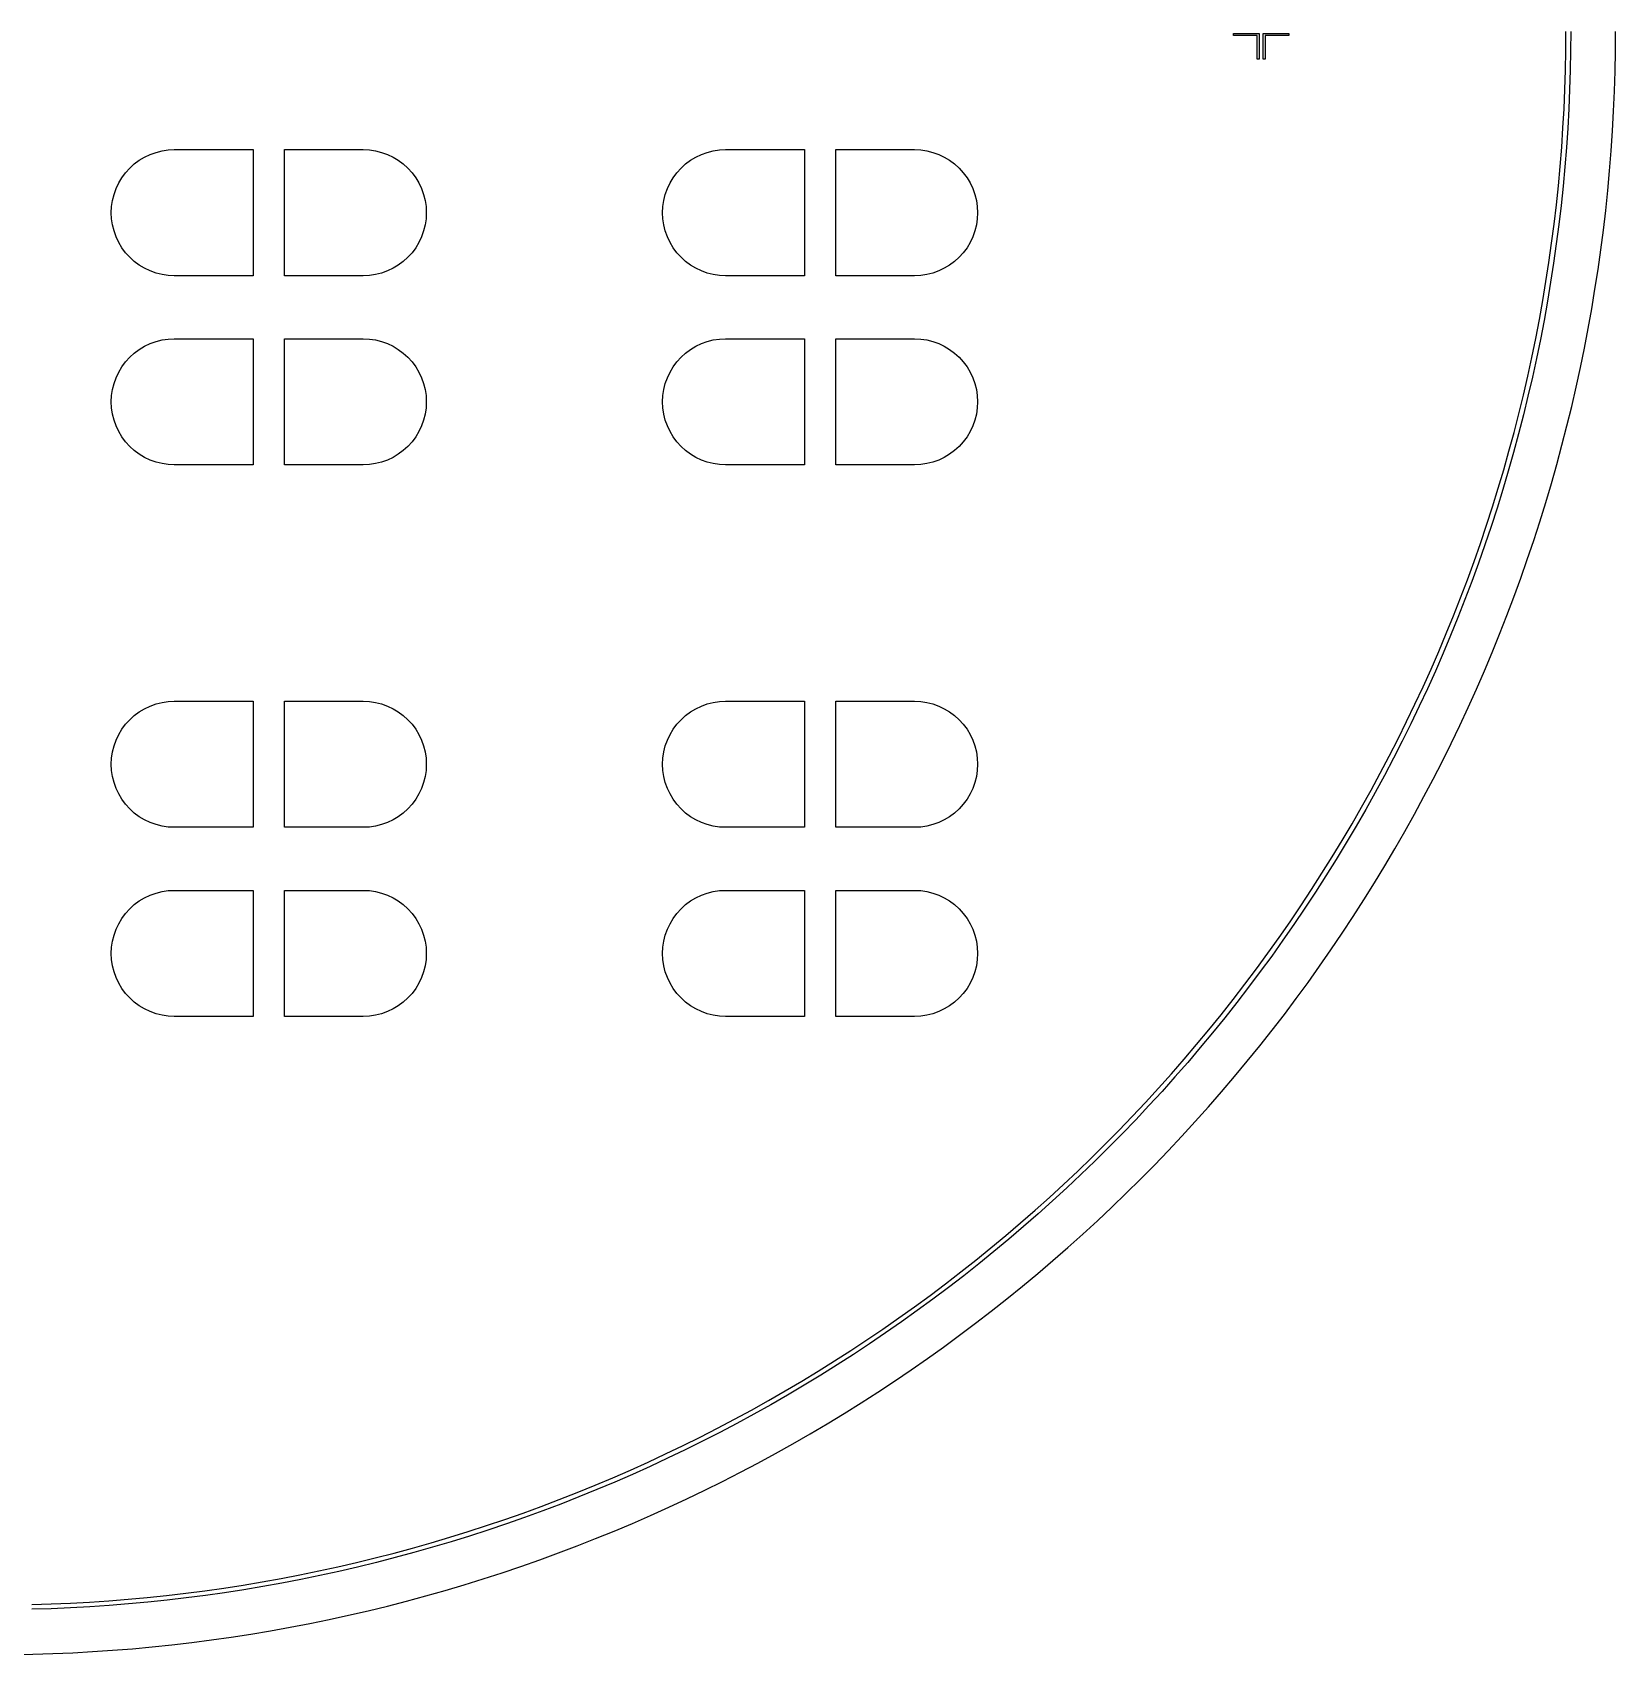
# Model space of a CAD drawing. Extents: x -17 to 84, y -19 to 84.
# Drawn here: x 33.5 to 83.8, y -19.2 to 32.2 of the extents above; entities that cross this region are included whole.
import ezdxf

# ---------------------------------------------------------------- set-up
doc = ezdxf.new("R2010")
doc.units = 0

msp = doc.modelspace()

# ---------------------------------------------------------------- linework, layer by layer
for p, q in [((71.625, 32.125), (71.625, 32.1875)), ((71.625, 32.1875), (72.4375, 32.1875)), ((72.375, 32.125), (71.625, 32.125)), ((72.375, 31.375), (72.375, 32.125)), ((72.4375, 32.1875), (72.4375, 31.375)), ((72.5625, 31.375), (72.5625, 32.1875)), ((72.5625, 32.1875), (73.375, 32.1875)), ((73.375, 32.125), (72.625, 32.125)), ((72.625, 32.125), (72.625, 31.375)), ((73.375, 32.1875), (73.375, 32.125)), ((82.1712, 31.6373), (82.175, 32.25)), ((82.325, 32.25), (82.3212, 31.6355)), ((83.7461, 31.618), (83.75, 32.25)), ((82.16, 31.0248), (82.1712, 31.6373)), ((82.3212, 31.6355), (82.3099, 31.0211)), ((83.7345, 30.9861), (83.7461, 31.618)), ((72.4375, 31.375), (72.375, 31.375)), ((72.625, 31.375), (72.5625, 31.375)), ((82.1412, 30.4124), (82.16, 31.0248)), ((82.3099, 31.0211), (82.2911, 30.4069)), ((83.7151, 30.3544), (83.7345, 30.9861)), ((82.1149, 29.8003), (82.1412, 30.4124)), ((82.2911, 30.4069), (82.2647, 29.7929)), ((83.688, 29.723), (83.7151, 30.3544)), ((82.081, 29.1886), (82.1149, 29.8003)), ((82.2647, 29.7929), (82.2308, 29.1794)), ((83.6531, 29.092), (83.688, 29.723)), ((82.0397, 28.5773), (82.081, 29.1886)), ((82.2308, 29.1794), (82.1893, 28.5663)), ((83.6105, 28.4614), (83.6531, 29.092)), ((37.0572, 28.2638), (37.2346, 28.3477)), ((37.2346, 28.3477), (37.4194, 28.4139)), ((37.4194, 28.4139), (37.6098, 28.4616)), ((37.6098, 28.4616), (37.804, 28.4904)), ((37.804, 28.4904), (38, 28.5)), ((38, 28.5), (40.5, 28.5)), ((40.5, 28.5), (40.5, 24.5)), ((41.5, 24.5), (41.5, 28.5)), ((41.5, 28.5), (44, 28.5)), ((44, 28.5), (44.196, 28.4904)), ((44.196, 28.4904), (44.3902, 28.4616)), ((44.3902, 28.4616), (44.5806, 28.4139)), ((44.5806, 28.4139), (44.7654, 28.3477)), ((44.7654, 28.3477), (44.9428, 28.2638)), ((54.5572, 28.2638), (54.7346, 28.3477)), ((54.7346, 28.3477), (54.9194, 28.4139)), ((54.9194, 28.4139), (55.1098, 28.4616)), ((55.1098, 28.4616), (55.304, 28.4904)), ((55.304, 28.4904), (55.5, 28.5)), ((55.5, 28.5), (58, 28.5)), ((58, 28.5), (58, 24.5)), ((59, 24.5), (59, 28.5)), ((59, 28.5), (61.5, 28.5)), ((61.5, 28.5), (61.696, 28.4904)), ((61.696, 28.4904), (61.8902, 28.4616)), ((61.8902, 28.4616), (62.0806, 28.4139)), ((62.0806, 28.4139), (62.2654, 28.3477)), ((62.2654, 28.3477), (62.4428, 28.2638)), ((81.9909, 27.9666), (82.0397, 28.5773)), ((82.1893, 28.5663), (82.1404, 27.9537)), ((83.5601, 27.8315), (83.6105, 28.4614)), ((36.454, 27.7688), (36.5858, 27.9142)), ((36.5858, 27.9142), (36.7312, 28.046)), ((36.7312, 28.046), (36.8889, 28.1629)), ((36.8889, 28.1629), (37.0572, 28.2638)), ((44.9428, 28.2638), (45.1111, 28.1629)), ((45.1111, 28.1629), (45.2688, 28.046)), ((45.2688, 28.046), (45.4142, 27.9142)), ((45.4142, 27.9142), (45.546, 27.7688)), ((53.954, 27.7688), (54.0858, 27.9142)), ((54.0858, 27.9142), (54.2312, 28.046)), ((54.2312, 28.046), (54.3889, 28.1629)), ((54.3889, 28.1629), (54.5572, 28.2638)), ((62.4428, 28.2638), (62.6111, 28.1629)), ((62.6111, 28.1629), (62.7688, 28.046)), ((62.7688, 28.046), (62.9142, 27.9142)), ((62.9142, 27.9142), (63.046, 27.7688)), ((81.9346, 27.3565), (81.9909, 27.9666)), ((82.1404, 27.9537), (82.0839, 27.3418)), ((83.502, 27.2021), (83.5601, 27.8315)), ((36.1523, 27.2654), (36.2362, 27.4428)), ((36.2362, 27.4428), (36.3371, 27.6111)), ((36.3371, 27.6111), (36.454, 27.7688)), ((45.546, 27.7688), (45.6629, 27.6111)), ((45.6629, 27.6111), (45.7638, 27.4428)), ((45.7638, 27.4428), (45.8477, 27.2654)), ((53.6523, 27.2654), (53.7362, 27.4428)), ((53.7362, 27.4428), (53.8371, 27.6111)), ((53.8371, 27.6111), (53.954, 27.7688)), ((63.046, 27.7688), (63.1629, 27.6111)), ((63.1629, 27.6111), (63.2638, 27.4428)), ((63.2638, 27.4428), (63.3477, 27.2654)), ((81.8708, 26.7472), (81.9346, 27.3565)), ((82.0839, 27.3418), (82.0199, 26.7306)), ((36.0096, 26.696), (36.0384, 26.8902)), ((36.0384, 26.8902), (36.0861, 27.0806)), ((36.0861, 27.0806), (36.1523, 27.2654)), ((45.8477, 27.2654), (45.9139, 27.0806)), ((45.9139, 27.0806), (45.9616, 26.8902)), ((45.9616, 26.8902), (45.9904, 26.696)), ((53.5096, 26.696), (53.5384, 26.8902)), ((53.5384, 26.8902), (53.5861, 27.0806)), ((53.5861, 27.0806), (53.6523, 27.2654)), ((63.3477, 27.2654), (63.4139, 27.0806)), ((63.4139, 27.0806), (63.4616, 26.8902)), ((63.4616, 26.8902), (63.4904, 26.696)), ((83.4362, 26.5736), (83.502, 27.2021)), ((36, 26.5), (36.0096, 26.696)), ((36.0096, 26.304), (36, 26.5)), ((36.0384, 26.1098), (36.0096, 26.304)), ((45.9904, 26.304), (45.9616, 26.1098)), ((45.9904, 26.696), (46, 26.5)), ((46, 26.5), (45.9904, 26.304)), ((53.5, 26.5), (53.5096, 26.696)), ((53.5096, 26.304), (53.5, 26.5)), ((53.5384, 26.1098), (53.5096, 26.304)), ((63.4904, 26.304), (63.4616, 26.1098)), ((63.4904, 26.696), (63.5, 26.5)), ((63.5, 26.5), (63.4904, 26.304)), ((81.7995, 26.1387), (81.8708, 26.7472)), ((82.0199, 26.7306), (81.9484, 26.1203)), ((83.3627, 25.9459), (83.4362, 26.5736)), ((36.0861, 25.9194), (36.0384, 26.1098)), ((36.1523, 25.7346), (36.0861, 25.9194)), ((36.2362, 25.5572), (36.1523, 25.7346)), ((45.8477, 25.7346), (45.7638, 25.5572)), ((45.9139, 25.9194), (45.8477, 25.7346)), ((45.9616, 26.1098), (45.9139, 25.9194)), ((53.5861, 25.9194), (53.5384, 26.1098)), ((53.6523, 25.7346), (53.5861, 25.9194)), ((53.7362, 25.5572), (53.6523, 25.7346)), ((63.3477, 25.7346), (63.2638, 25.5572)), ((63.4139, 25.9194), (63.3477, 25.7346)), ((63.4616, 26.1098), (63.4139, 25.9194)), ((81.7208, 25.5311), (81.7995, 26.1387)), ((81.9484, 26.1203), (81.8694, 25.5109)), ((83.2815, 25.3191), (83.3627, 25.9459)), ((36.3371, 25.3889), (36.2362, 25.5572)), ((36.454, 25.2312), (36.3371, 25.3889)), ((36.5858, 25.0858), (36.454, 25.2312)), ((45.546, 25.2312), (45.4142, 25.0858)), ((45.6629, 25.3889), (45.546, 25.2312)), ((45.7638, 25.5572), (45.6629, 25.3889)), ((53.8371, 25.3889), (53.7362, 25.5572)), ((53.954, 25.2312), (53.8371, 25.3889)), ((54.0858, 25.0858), (53.954, 25.2312)), ((63.046, 25.2312), (62.9142, 25.0858)), ((63.1629, 25.3889), (63.046, 25.2312)), ((63.2638, 25.5572), (63.1629, 25.3889)), ((81.6346, 24.9245), (81.7208, 25.5311)), ((81.8694, 25.5109), (81.783, 24.9025)), ((83.1926, 24.6934), (83.2815, 25.3191)), ((36.7312, 24.954), (36.5858, 25.0858)), ((36.8889, 24.8371), (36.7312, 24.954)), ((37.0572, 24.7362), (36.8889, 24.8371)), ((37.2346, 24.6523), (37.0572, 24.7362)), ((44.9428, 24.7362), (44.7654, 24.6523)), ((45.1111, 24.8371), (44.9428, 24.7362)), ((45.2688, 24.954), (45.1111, 24.8371)), ((45.4142, 25.0858), (45.2688, 24.954)), ((54.2312, 24.954), (54.0858, 25.0858)), ((54.3889, 24.8371), (54.2312, 24.954)), ((54.5572, 24.7362), (54.3889, 24.8371)), ((54.7346, 24.6523), (54.5572, 24.7362)), ((62.4428, 24.7362), (62.2654, 24.6523)), ((62.6111, 24.8371), (62.4428, 24.7362)), ((62.7688, 24.954), (62.6111, 24.8371)), ((62.9142, 25.0858), (62.7688, 24.954)), ((81.541, 24.319), (81.6346, 24.9245)), ((81.783, 24.9025), (81.6891, 24.2952)), ((37.4194, 24.5861), (37.2346, 24.6523)), ((37.6098, 24.5384), (37.4194, 24.5861)), ((37.804, 24.5096), (37.6098, 24.5384)), ((38, 24.5), (37.804, 24.5096)), ((40.5, 24.5), (38, 24.5)), ((44, 24.5), (41.5, 24.5)), ((44.196, 24.5096), (44, 24.5)), ((44.3902, 24.5384), (44.196, 24.5096)), ((44.5806, 24.5861), (44.3902, 24.5384)), ((44.7654, 24.6523), (44.5806, 24.5861)), ((54.9194, 24.5861), (54.7346, 24.6523)), ((55.1098, 24.5384), (54.9194, 24.5861)), ((55.304, 24.5096), (55.1098, 24.5384)), ((55.5, 24.5), (55.304, 24.5096)), ((58, 24.5), (55.5, 24.5)), ((61.5, 24.5), (59, 24.5)), ((61.696, 24.5096), (61.5, 24.5)), ((61.8902, 24.5384), (61.696, 24.5096)), ((62.0806, 24.5861), (61.8902, 24.5384)), ((62.2654, 24.6523), (62.0806, 24.5861)), ((81.44, 23.7147), (81.541, 24.319)), ((81.6891, 24.2952), (81.5878, 23.6891)), ((83.096, 24.0688), (83.1926, 24.6934)), ((81.3315, 23.1117), (81.44, 23.7147)), ((81.5878, 23.6891), (81.479, 23.0843)), ((82.9918, 23.4455), (83.096, 24.0688)), ((82.8799, 22.8235), (82.9918, 23.4455)), ((81.2157, 22.5101), (81.3315, 23.1117)), ((81.479, 23.0843), (81.3628, 22.4809)), ((82.7604, 22.2029), (82.8799, 22.8235)), ((36.7312, 22.046), (36.8889, 22.1629)), ((36.8889, 22.1629), (37.0572, 22.2638)), ((37.0572, 22.2638), (37.2346, 22.3477)), ((37.2346, 22.3477), (37.4194, 22.4139)), ((37.4194, 22.4139), (37.6098, 22.4616)), ((37.6098, 22.4616), (37.804, 22.4904)), ((37.804, 22.4904), (38, 22.5)), ((38, 22.5), (40.5, 22.5)), ((40.5, 22.5), (40.5, 18.5)), ((41.5, 18.5), (41.5, 22.5)), ((41.5, 22.5), (44, 22.5)), ((44, 22.5), (44.196, 22.4904)), ((44.196, 22.4904), (44.3902, 22.4616)), ((44.3902, 22.4616), (44.5806, 22.4139)), ((44.5806, 22.4139), (44.7654, 22.3477)), ((44.7654, 22.3477), (44.9428, 22.2638)), ((44.9428, 22.2638), (45.1111, 22.1629)), ((45.1111, 22.1629), (45.2688, 22.046)), ((54.2312, 22.046), (54.3889, 22.1629)), ((54.3889, 22.1629), (54.5572, 22.2638)), ((54.5572, 22.2638), (54.7346, 22.3477)), ((54.7346, 22.3477), (54.9194, 22.4139)), ((54.9194, 22.4139), (55.1098, 22.4616)), ((55.1098, 22.4616), (55.304, 22.4904)), ((55.304, 22.4904), (55.5, 22.5)), ((55.5, 22.5), (58, 22.5)), ((58, 22.5), (58, 18.5)), ((59, 18.5), (59, 22.5)), ((59, 22.5), (61.5, 22.5)), ((61.5, 22.5), (61.696, 22.4904)), ((61.696, 22.4904), (61.8902, 22.4616)), ((61.8902, 22.4616), (62.0806, 22.4139)), ((62.0806, 22.4139), (62.2654, 22.3477)), ((62.2654, 22.3477), (62.4428, 22.2638)), ((62.4428, 22.2638), (62.6111, 22.1629)), ((62.6111, 22.1629), (62.7688, 22.046)), ((81.0925, 21.91), (81.2157, 22.5101)), ((81.3628, 22.4809), (81.2392, 21.8789)), ((82.6333, 21.5838), (82.7604, 22.2029)), ((36.3371, 21.6111), (36.454, 21.7688)), ((36.454, 21.7688), (36.5858, 21.9142)), ((36.5858, 21.9142), (36.7312, 22.046)), ((45.2688, 22.046), (45.4142, 21.9142)), ((45.4142, 21.9142), (45.546, 21.7688)), ((45.546, 21.7688), (45.6629, 21.6111)), ((53.8371, 21.6111), (53.954, 21.7688)), ((53.954, 21.7688), (54.0858, 21.9142)), ((54.0858, 21.9142), (54.2312, 22.046)), ((62.7688, 22.046), (62.9142, 21.9142)), ((62.9142, 21.9142), (63.046, 21.7688)), ((63.046, 21.7688), (63.1629, 21.6111)), ((80.9619, 21.3114), (81.0925, 21.91)), ((81.2392, 21.8789), (81.1083, 21.2785)), ((36.0861, 21.0806), (36.1523, 21.2654)), ((36.1523, 21.2654), (36.2362, 21.4428)), ((36.2362, 21.4428), (36.3371, 21.6111)), ((45.6629, 21.6111), (45.7638, 21.4428)), ((45.7638, 21.4428), (45.8477, 21.2654)), ((45.8477, 21.2654), (45.9139, 21.0806)), ((53.5861, 21.0806), (53.6523, 21.2654)), ((53.6523, 21.2654), (53.7362, 21.4428)), ((53.7362, 21.4428), (53.8371, 21.6111)), ((63.1629, 21.6111), (63.2638, 21.4428)), ((63.2638, 21.4428), (63.3477, 21.2654)), ((63.3477, 21.2654), (63.4139, 21.0806)), ((80.824, 20.7144), (80.9619, 21.3114)), ((81.1083, 21.2785), (80.97, 20.6798)), ((82.4987, 20.9663), (82.6333, 21.5838)), ((36, 20.5), (36.0096, 20.696)), ((36.0096, 20.696), (36.0384, 20.8902)), ((36.0384, 20.8902), (36.0861, 21.0806)), ((45.9139, 21.0806), (45.9616, 20.8902)), ((45.9616, 20.8902), (45.9904, 20.696)), ((45.9904, 20.696), (46, 20.5)), ((53.5, 20.5), (53.5096, 20.696)), ((53.5096, 20.696), (53.5384, 20.8902)), ((53.5384, 20.8902), (53.5861, 21.0806)), ((63.4139, 21.0806), (63.4616, 20.8902)), ((63.4616, 20.8902), (63.4904, 20.696)), ((63.4904, 20.696), (63.5, 20.5)), ((80.6788, 20.1192), (80.824, 20.7144)), ((80.97, 20.6798), (80.8243, 20.0828)), ((82.3564, 20.3505), (82.4987, 20.9663)), ((36.0096, 20.304), (36, 20.5)), ((36.0384, 20.1098), (36.0096, 20.304)), ((36.0861, 19.9194), (36.0384, 20.1098)), ((45.9616, 20.1098), (45.9139, 19.9194)), ((45.9904, 20.304), (45.9616, 20.1098)), ((46, 20.5), (45.9904, 20.304)), ((53.5096, 20.304), (53.5, 20.5)), ((53.5384, 20.1098), (53.5096, 20.304)), ((53.5861, 19.9194), (53.5384, 20.1098)), ((63.4616, 20.1098), (63.4139, 19.9194)), ((63.4904, 20.304), (63.4616, 20.1098)), ((63.5, 20.5), (63.4904, 20.304)), ((80.5263, 19.5258), (80.6788, 20.1192)), ((80.8243, 20.0828), (80.6713, 19.4876)), ((82.2066, 19.7365), (82.3564, 20.3505)), ((36.1523, 19.7346), (36.0861, 19.9194)), ((36.2362, 19.5572), (36.1523, 19.7346)), ((36.3371, 19.3889), (36.2362, 19.5572)), ((45.7638, 19.5572), (45.6629, 19.3889)), ((45.8477, 19.7346), (45.7638, 19.5572)), ((45.9139, 19.9194), (45.8477, 19.7346)), ((53.6523, 19.7346), (53.5861, 19.9194)), ((53.7362, 19.5572), (53.6523, 19.7346)), ((53.8371, 19.3889), (53.7362, 19.5572)), ((63.2638, 19.5572), (63.1629, 19.3889)), ((63.3477, 19.7346), (63.2638, 19.5572)), ((63.4139, 19.9194), (63.3477, 19.7346)), ((82.0493, 19.1244), (82.2066, 19.7365)), ((36.454, 19.2312), (36.3371, 19.3889)), ((36.5858, 19.0858), (36.454, 19.2312)), ((36.7312, 18.954), (36.5858, 19.0858)), ((45.4142, 19.0858), (45.2688, 18.954)), ((45.546, 19.2312), (45.4142, 19.0858)), ((45.6629, 19.3889), (45.546, 19.2312)), ((53.954, 19.2312), (53.8371, 19.3889)), ((54.0858, 19.0858), (53.954, 19.2312)), ((54.2312, 18.954), (54.0858, 19.0858)), ((62.9142, 19.0858), (62.7688, 18.954)), ((63.046, 19.2312), (62.9142, 19.0858)), ((63.1629, 19.3889), (63.046, 19.2312)), ((80.3665, 18.9344), (80.5263, 19.5258)), ((80.6713, 19.4876), (80.5111, 18.8944)), ((81.8845, 18.5143), (82.0493, 19.1244)), ((36.8889, 18.8371), (36.7312, 18.954)), ((37.0572, 18.7362), (36.8889, 18.8371)), ((37.2346, 18.6523), (37.0572, 18.7362)), ((37.4194, 18.5861), (37.2346, 18.6523)), ((37.6098, 18.5384), (37.4194, 18.5861)), ((37.804, 18.5096), (37.6098, 18.5384)), ((44.3902, 18.5384), (44.196, 18.5096)), ((44.5806, 18.5861), (44.3902, 18.5384)), ((44.7654, 18.6523), (44.5806, 18.5861)), ((44.9428, 18.7362), (44.7654, 18.6523)), ((45.1111, 18.8371), (44.9428, 18.7362)), ((45.2688, 18.954), (45.1111, 18.8371)), ((54.3889, 18.8371), (54.2312, 18.954)), ((54.5572, 18.7362), (54.3889, 18.8371)), ((54.7346, 18.6523), (54.5572, 18.7362)), ((54.9194, 18.5861), (54.7346, 18.6523)), ((55.1098, 18.5384), (54.9194, 18.5861)), ((55.304, 18.5096), (55.1098, 18.5384)), ((61.8902, 18.5384), (61.696, 18.5096)), ((62.0806, 18.5861), (61.8902, 18.5384)), ((62.2654, 18.6523), (62.0806, 18.5861)), ((62.4428, 18.7362), (62.2654, 18.6523)), ((62.6111, 18.8371), (62.4428, 18.7362)), ((62.7688, 18.954), (62.6111, 18.8371)), ((80.1995, 18.3449), (80.3665, 18.9344)), ((80.5111, 18.8944), (80.3436, 18.3031)), ((38, 18.5), (37.804, 18.5096)), ((40.5, 18.5), (38, 18.5)), ((44, 18.5), (41.5, 18.5)), ((44.196, 18.5096), (44, 18.5)), ((55.5, 18.5), (55.304, 18.5096)), ((58, 18.5), (55.5, 18.5)), ((61.5, 18.5), (59, 18.5)), ((61.696, 18.5096), (61.5, 18.5)), ((80.0252, 17.7575), (80.1995, 18.3449)), ((80.3436, 18.3031), (80.1688, 17.714)), ((81.7122, 17.9062), (81.8845, 18.5143)), ((79.8438, 17.1724), (80.0252, 17.7575)), ((80.1688, 17.714), (79.9868, 17.1271)), ((81.5324, 17.3004), (81.7122, 17.9062)), ((79.6552, 16.5894), (79.8438, 17.1724)), ((79.9868, 17.1271), (79.7976, 16.5424)), ((81.3453, 16.6967), (81.5324, 17.3004)), ((79.4594, 16.0089), (79.6552, 16.5894)), ((79.7976, 16.5424), (79.6013, 15.9601)), ((81.1507, 16.0954), (81.3453, 16.6967)), ((79.2566, 15.4308), (79.4594, 16.0089)), ((79.6013, 15.9601), (79.3978, 15.3802)), ((80.9488, 15.4965), (81.1507, 16.0954)), ((80.7395, 14.9002), (80.9488, 15.4965)), ((79.0466, 14.8552), (79.2566, 15.4308)), ((79.3978, 15.3802), (79.1872, 14.8029)), ((78.8297, 14.2822), (79.0466, 14.8552)), ((79.1872, 14.8029), (78.9696, 14.2283)), ((80.5229, 14.3064), (80.7395, 14.9002)), ((78.6057, 13.712), (78.8297, 14.2822)), ((78.9696, 14.2283), (78.7449, 13.6563)), ((80.2991, 13.7154), (80.5229, 14.3064)), ((78.3747, 13.1445), (78.6057, 13.712)), ((78.7449, 13.6563), (78.5133, 13.0871)), ((80.0681, 13.1272), (80.2991, 13.7154)), ((78.1367, 12.58), (78.3747, 13.1445)), ((78.5133, 13.0871), (78.2746, 12.5209)), ((79.8298, 12.5418), (80.0681, 13.1272)), ((77.8919, 12.0183), (78.1367, 12.58)), ((78.2746, 12.5209), (78.0291, 11.9576)), ((79.5844, 11.9594), (79.8298, 12.5418)), ((77.6402, 11.4598), (77.8919, 12.0183)), ((78.0291, 11.9576), (77.7766, 11.3973)), ((79.3318, 11.3801), (79.5844, 11.9594)), ((77.3817, 10.9043), (77.6402, 11.4598)), ((77.7766, 11.3973), (77.5173, 10.8402)), ((79.0721, 10.8039), (79.3318, 11.3801)), ((37.0572, 10.7638), (37.2346, 10.8477)), ((37.2346, 10.8477), (37.4194, 10.9139)), ((37.4194, 10.9139), (37.6098, 10.9616)), ((37.6098, 10.9616), (37.804, 10.9904)), ((37.804, 10.9904), (38, 11)), ((38, 11), (40.5, 11)), ((40.5, 11), (40.5, 7)), ((41.5, 7), (41.5, 11)), ((41.5, 11), (44, 11)), ((44, 11), (44.196, 10.9904)), ((44.196, 10.9904), (44.3902, 10.9616)), ((44.3902, 10.9616), (44.5806, 10.9139)), ((44.5806, 10.9139), (44.7654, 10.8477)), ((44.7654, 10.8477), (44.9428, 10.7638)), ((54.5572, 10.7638), (54.7346, 10.8477)), ((54.7346, 10.8477), (54.9194, 10.9139)), ((54.9194, 10.9139), (55.1098, 10.9616)), ((55.1098, 10.9616), (55.304, 10.9904)), ((55.304, 10.9904), (55.5, 11)), ((55.5, 11), (58, 11)), ((58, 11), (58, 7)), ((59, 7), (59, 11)), ((59, 11), (61.5, 11)), ((61.5, 11), (61.696, 10.9904)), ((61.696, 10.9904), (61.8902, 10.9616)), ((61.8902, 10.9616), (62.0806, 10.9139)), ((62.0806, 10.9139), (62.2654, 10.8477)), ((62.2654, 10.8477), (62.4428, 10.7638)), ((77.1163, 10.3521), (77.3817, 10.9043)), ((77.5173, 10.8402), (77.2511, 10.2863)), ((36.454, 10.2688), (36.5858, 10.4142)), ((36.5858, 10.4142), (36.7312, 10.546)), ((36.7312, 10.546), (36.8889, 10.6629)), ((36.8889, 10.6629), (37.0572, 10.7638)), ((44.9428, 10.7638), (45.1111, 10.6629)), ((45.1111, 10.6629), (45.2688, 10.546)), ((45.2688, 10.546), (45.4142, 10.4142)), ((45.4142, 10.4142), (45.546, 10.2688)), ((53.954, 10.2688), (54.0858, 10.4142)), ((54.0858, 10.4142), (54.2312, 10.546)), ((54.2312, 10.546), (54.3889, 10.6629)), ((54.3889, 10.6629), (54.5572, 10.7638)), ((62.4428, 10.7638), (62.6111, 10.6629)), ((62.6111, 10.6629), (62.7688, 10.546)), ((62.7688, 10.546), (62.9142, 10.4142)), ((62.9142, 10.4142), (63.046, 10.2688)), ((76.8442, 9.80316), (77.1163, 10.3521)), ((78.8055, 10.2309), (79.0721, 10.8039)), ((36.1523, 9.76537), (36.2362, 9.94278)), ((36.2362, 9.94278), (36.3371, 10.1111)), ((36.3371, 10.1111), (36.454, 10.2688)), ((45.546, 10.2688), (45.6629, 10.1111)), ((45.6629, 10.1111), (45.7638, 9.94278)), ((45.7638, 9.94278), (45.8477, 9.76537)), ((53.6523, 9.76537), (53.7362, 9.94278)), ((53.7362, 9.94278), (53.8371, 10.1111)), ((53.8371, 10.1111), (53.954, 10.2688)), ((63.046, 10.2688), (63.1629, 10.1111)), ((63.1629, 10.1111), (63.2638, 9.94278)), ((63.2638, 9.94278), (63.3477, 9.76537)), ((76.5654, 9.25761), (76.8442, 9.80316)), ((77.2511, 10.2863), (76.9782, 9.73572)), ((78.5317, 9.66127), (78.8055, 10.2309)), ((36.0096, 9.19603), (36.0384, 9.39017)), ((36.0384, 9.39017), (36.0861, 9.58057)), ((36.0861, 9.58057), (36.1523, 9.76537)), ((45.8477, 9.76537), (45.9139, 9.58057)), ((45.9139, 9.58057), (45.9616, 9.39017)), ((45.9616, 9.39017), (45.9904, 9.19603)), ((53.5096, 9.19603), (53.5384, 9.39017)), ((53.5384, 9.39017), (53.5861, 9.58057)), ((53.5861, 9.58057), (53.6523, 9.76537)), ((63.3477, 9.76537), (63.4139, 9.58057)), ((63.4139, 9.58057), (63.4616, 9.39017)), ((63.4616, 9.39017), (63.4904, 9.19603)), ((76.9782, 9.73572), (76.6985, 9.18854)), ((78.2511, 9.09502), (78.5317, 9.66127)), ((36, 9), (36.0096, 9.19603)), ((36.0096, 8.80397), (36, 9)), ((36.0384, 8.60983), (36.0096, 8.80397)), ((45.9904, 8.80397), (45.9616, 8.60983)), ((45.9904, 9.19603), (46, 9)), ((46, 9), (45.9904, 8.80397)), ((53.5, 9), (53.5096, 9.19603)), ((53.5096, 8.80397), (53.5, 9)), ((53.5384, 8.60983), (53.5096, 8.80397)), ((63.4904, 8.80397), (63.4616, 8.60983)), ((63.4904, 9.19603), (63.5, 9)), ((63.5, 9), (63.4904, 8.80397)), ((76.2799, 8.71553), (76.5654, 9.25761)), ((76.6985, 9.18854), (76.4122, 8.64482)), ((77.9634, 8.53226), (78.2511, 9.09502)), ((36.0861, 8.41943), (36.0384, 8.60983)), ((36.1523, 8.23463), (36.0861, 8.41943)), ((36.2362, 8.05722), (36.1523, 8.23463)), ((45.8477, 8.23463), (45.7638, 8.05722)), ((45.9139, 8.41943), (45.8477, 8.23463)), ((45.9616, 8.60983), (45.9139, 8.41943)), ((53.5861, 8.41943), (53.5384, 8.60983)), ((53.6523, 8.23463), (53.5861, 8.41943)), ((53.7362, 8.05722), (53.6523, 8.23463)), ((63.3477, 8.23463), (63.2638, 8.05722)), ((63.4139, 8.41943), (63.3477, 8.23463)), ((63.4616, 8.60983), (63.4139, 8.41943)), ((75.9878, 8.17699), (76.2799, 8.71553)), ((76.4122, 8.64482), (76.1192, 8.10466)), ((77.6689, 7.97307), (77.9634, 8.53226)), ((36.3371, 7.88887), (36.2362, 8.05722)), ((36.454, 7.73122), (36.3371, 7.88887)), ((36.5858, 7.5858), (36.454, 7.73122)), ((45.546, 7.73122), (45.4142, 7.5858)), ((45.6629, 7.88887), (45.546, 7.73122)), ((45.7638, 8.05722), (45.6629, 7.88887)), ((53.8371, 7.88887), (53.7362, 8.05722)), ((53.954, 7.73122), (53.8371, 7.88887)), ((54.0858, 7.5858), (53.954, 7.73122)), ((63.046, 7.73122), (62.9142, 7.5858)), ((63.1629, 7.88887), (63.046, 7.73122)), ((63.2638, 8.05722), (63.1629, 7.88887)), ((75.6891, 7.64206), (75.9878, 8.17699)), ((76.1192, 8.10466), (75.8196, 7.56813)), ((77.3676, 7.41754), (77.6689, 7.97307)), ((36.7312, 7.45398), (36.5858, 7.5858)), ((36.8889, 7.33707), (36.7312, 7.45398)), ((37.0572, 7.23616), (36.8889, 7.33707)), ((37.2346, 7.15225), (37.0572, 7.23616)), ((44.9428, 7.23616), (44.7654, 7.15225)), ((45.1111, 7.33707), (44.9428, 7.23616)), ((45.2688, 7.45398), (45.1111, 7.33707)), ((45.4142, 7.5858), (45.2688, 7.45398)), ((54.2312, 7.45398), (54.0858, 7.5858)), ((54.3889, 7.33707), (54.2312, 7.45398)), ((54.5572, 7.23616), (54.3889, 7.33707)), ((54.7346, 7.15225), (54.5572, 7.23616)), ((62.4428, 7.23616), (62.2654, 7.15225)), ((62.6111, 7.33707), (62.4428, 7.23616)), ((62.7688, 7.45398), (62.6111, 7.33707)), ((62.9142, 7.5858), (62.7688, 7.45398)), ((75.3838, 7.11086), (75.6891, 7.64206)), ((75.8196, 7.56813), (75.5134, 7.03532)), ((77.0595, 6.86575), (77.3676, 7.41754)), ((37.4194, 7.08612), (37.2346, 7.15225)), ((37.6098, 7.03844), (37.4194, 7.08612)), ((37.804, 7.00964), (37.6098, 7.03844)), ((38, 7), (37.804, 7.00964)), ((40.5, 7), (38, 7)), ((44, 7), (41.5, 7)), ((44.196, 7.00964), (44, 7)), ((44.3902, 7.03844), (44.196, 7.00964)), ((44.5806, 7.08612), (44.3902, 7.03844)), ((44.7654, 7.15225), (44.5806, 7.08612)), ((54.9194, 7.08612), (54.7346, 7.15225)), ((55.1098, 7.03844), (54.9194, 7.08612)), ((55.304, 7.00964), (55.1098, 7.03844)), ((55.5, 7), (55.304, 7.00964)), ((58, 7), (55.5, 7)), ((61.5, 7), (59, 7)), ((61.696, 7.00964), (61.5, 7)), ((61.8902, 7.03844), (61.696, 7.00964)), ((62.0806, 7.08612), (61.8902, 7.03844)), ((62.2654, 7.15225), (62.0806, 7.08612)), ((75.0721, 6.58342), (75.3838, 7.11086)), ((75.5134, 7.03532), (75.2008, 6.50632)), ((76.7446, 6.31778), (77.0595, 6.86575)), ((74.7539, 6.05986), (75.0721, 6.58342)), ((75.2008, 6.50632), (74.8816, 5.98119)), ((76.423, 5.77371), (76.7446, 6.31778)), ((74.4293, 5.54025), (74.7539, 6.05986)), ((74.8816, 5.98119), (74.556, 5.46001)), ((76.0948, 5.23364), (76.423, 5.77371)), ((74.0984, 5.02466), (74.4293, 5.54025)), ((74.556, 5.46001), (74.2241, 4.94286)), ((75.7599, 4.69763), (76.0948, 5.23364)), ((36.7312, 4.54602), (36.8889, 4.66293)), ((36.8889, 4.66293), (37.0572, 4.76384)), ((37.0572, 4.76384), (37.2346, 4.84775)), ((37.2346, 4.84775), (37.4194, 4.91388)), ((37.4194, 4.91388), (37.6098, 4.96156)), ((37.6098, 4.96156), (37.804, 4.99036)), ((37.804, 4.99036), (38, 5)), ((38, 5), (40.5, 5)), ((40.5, 5), (40.5, 1)), ((41.5, 1), (41.5, 5)), ((41.5, 5), (44, 5)), ((44, 5), (44.196, 4.99036)), ((44.196, 4.99036), (44.3902, 4.96156)), ((44.3902, 4.96156), (44.5806, 4.91388)), ((44.5806, 4.91388), (44.7654, 4.84775)), ((44.7654, 4.84775), (44.9428, 4.76384)), ((44.9428, 4.76384), (45.1111, 4.66293)), ((45.1111, 4.66293), (45.2688, 4.54602)), ((54.2312, 4.54602), (54.3889, 4.66293)), ((54.3889, 4.66293), (54.5572, 4.76384)), ((54.5572, 4.76384), (54.7346, 4.84775)), ((54.7346, 4.84775), (54.9194, 4.91388)), ((54.9194, 4.91388), (55.1098, 4.96156)), ((55.1098, 4.96156), (55.304, 4.99036)), ((55.304, 4.99036), (55.5, 5)), ((55.5, 5), (58, 5)), ((58, 5), (58, 1)), ((59, 1), (59, 5)), ((59, 5), (61.5, 5)), ((61.5, 5), (61.696, 4.99036)), ((61.696, 4.99036), (61.8902, 4.96156)), ((61.8902, 4.96156), (62.0806, 4.91388)), ((62.0806, 4.91388), (62.2654, 4.84775)), ((62.2654, 4.84775), (62.4428, 4.76384)), ((62.4428, 4.76384), (62.6111, 4.66293)), ((62.6111, 4.66293), (62.7688, 4.54602)), ((73.7611, 4.51317), (74.0984, 5.02466)), ((74.2241, 4.94286), (73.8858, 4.42982)), ((75.4186, 4.16577), (75.7599, 4.69763)), ((36.3371, 4.11113), (36.454, 4.26878)), ((36.454, 4.26878), (36.5858, 4.4142)), ((36.5858, 4.4142), (36.7312, 4.54602)), ((45.2688, 4.54602), (45.4142, 4.4142)), ((45.4142, 4.4142), (45.546, 4.26878)), ((45.546, 4.26878), (45.6629, 4.11113)), ((53.8371, 4.11113), (53.954, 4.26878)), ((53.954, 4.26878), (54.0858, 4.4142)), ((54.0858, 4.4142), (54.2312, 4.54602)), ((62.7688, 4.54602), (62.9142, 4.4142)), ((62.9142, 4.4142), (63.046, 4.26878)), ((63.046, 4.26878), (63.1629, 4.11113)), ((73.4176, 4.00584), (73.7611, 4.51317)), ((73.8858, 4.42982), (73.5413, 3.92099)), ((75.0707, 3.63814), (75.4186, 4.16577)), ((36.0861, 3.58057), (36.1523, 3.76537)), ((36.1523, 3.76537), (36.2362, 3.94278)), ((36.2362, 3.94278), (36.3371, 4.11113)), ((45.6629, 4.11113), (45.7638, 3.94278)), ((45.7638, 3.94278), (45.8477, 3.76537)), ((45.8477, 3.76537), (45.9139, 3.58057)), ((53.5861, 3.58057), (53.6523, 3.76537)), ((53.6523, 3.76537), (53.7362, 3.94278)), ((53.7362, 3.94278), (53.8371, 4.11113)), ((63.1629, 4.11113), (63.2638, 3.94278)), ((63.2638, 3.94278), (63.3477, 3.76537)), ((63.3477, 3.76537), (63.4139, 3.58057)), ((73.0679, 3.50278), (73.4176, 4.00584)), ((73.5413, 3.92099), (73.1906, 3.41641)), ((74.7163, 3.11482), (75.0707, 3.63814)), ((36, 3), (36.0096, 3.19603)), ((36.0096, 3.19603), (36.0384, 3.39017)), ((36.0384, 3.39017), (36.0861, 3.58057)), ((45.9139, 3.58057), (45.9616, 3.39017)), ((45.9616, 3.39017), (45.9904, 3.19603)), ((45.9904, 3.19603), (46, 3)), ((53.5, 3), (53.5096, 3.19603)), ((53.5096, 3.19603), (53.5384, 3.39017)), ((53.5384, 3.39017), (53.5861, 3.58057)), ((63.4139, 3.58057), (63.4616, 3.39017)), ((63.4616, 3.39017), (63.4904, 3.19603)), ((63.4904, 3.19603), (63.5, 3)), ((72.7121, 3.00404), (73.0679, 3.50278)), ((73.1906, 3.41641), (72.8336, 2.91618)), ((74.3556, 2.59589), (74.7163, 3.11482)), ((36.0096, 2.80397), (36, 3)), ((36.0384, 2.60983), (36.0096, 2.80397)), ((36.0861, 2.41943), (36.0384, 2.60983)), ((45.9616, 2.60983), (45.9139, 2.41943)), ((45.9904, 2.80397), (45.9616, 2.60983)), ((46, 3), (45.9904, 2.80397)), ((53.5096, 2.80397), (53.5, 3)), ((53.5384, 2.60983), (53.5096, 2.80397)), ((53.5861, 2.41943), (53.5384, 2.60983)), ((63.4616, 2.60983), (63.4139, 2.41943)), ((63.4904, 2.80397), (63.4616, 2.60983)), ((63.5, 3), (63.4904, 2.80397)), ((72.3501, 2.50972), (72.7121, 3.00404)), ((72.8336, 2.91618), (72.4706, 2.42036)), ((73.9885, 2.08142), (74.3556, 2.59589)), ((36.1523, 2.23463), (36.0861, 2.41943)), ((36.2362, 2.05722), (36.1523, 2.23463)), ((45.8477, 2.23463), (45.7638, 2.05722)), ((45.9139, 2.41943), (45.8477, 2.23463)), ((53.6523, 2.23463), (53.5861, 2.41943)), ((53.7362, 2.05722), (53.6523, 2.23463)), ((63.3477, 2.23463), (63.2638, 2.05722)), ((63.4139, 2.41943), (63.3477, 2.23463)), ((71.9821, 2.01987), (72.3501, 2.50972)), ((72.4706, 2.42036), (72.1015, 1.92905)), ((73.6152, 1.57149), (73.9885, 2.08142)), ((36.3371, 1.88887), (36.2362, 2.05722)), ((36.454, 1.73122), (36.3371, 1.88887)), ((36.5858, 1.5858), (36.454, 1.73122)), ((36.7312, 1.45398), (36.5858, 1.5858)), ((45.4142, 1.5858), (45.2688, 1.45398)), ((45.546, 1.73122), (45.4142, 1.5858)), ((45.6629, 1.88887), (45.546, 1.73122)), ((45.7638, 2.05722), (45.6629, 1.88887)), ((53.8371, 1.88887), (53.7362, 2.05722)), ((53.954, 1.73122), (53.8371, 1.88887)), ((54.0858, 1.5858), (53.954, 1.73122)), ((54.2312, 1.45398), (54.0858, 1.5858)), ((62.9142, 1.5858), (62.7688, 1.45398)), ((63.046, 1.73122), (62.9142, 1.5858)), ((63.1629, 1.88887), (63.046, 1.73122)), ((63.2638, 2.05722), (63.1629, 1.88887)), ((71.6082, 1.53458), (71.9821, 2.01987)), ((72.1015, 1.92905), (71.7264, 1.44229)), ((73.2356, 1.06619), (73.6152, 1.57149)), ((36.8889, 1.33707), (36.7312, 1.45398)), ((37.0572, 1.23616), (36.8889, 1.33707)), ((37.2346, 1.15225), (37.0572, 1.23616)), ((37.4194, 1.08612), (37.2346, 1.15225)), ((37.6098, 1.03844), (37.4194, 1.08612)), ((37.804, 1.00964), (37.6098, 1.03844)), ((44.3902, 1.03844), (44.196, 1.00964)), ((44.5806, 1.08612), (44.3902, 1.03844)), ((44.7654, 1.15225), (44.5806, 1.08612)), ((44.9428, 1.23616), (44.7654, 1.15225)), ((45.1111, 1.33707), (44.9428, 1.23616)), ((45.2688, 1.45398), (45.1111, 1.33707)), ((54.3889, 1.33707), (54.2312, 1.45398)), ((54.5572, 1.23616), (54.3889, 1.33707)), ((54.7346, 1.15225), (54.5572, 1.23616)), ((54.9194, 1.08612), (54.7346, 1.15225)), ((55.1098, 1.03844), (54.9194, 1.08612)), ((55.304, 1.00964), (55.1098, 1.03844)), ((61.8902, 1.03844), (61.696, 1.00964)), ((62.0806, 1.08612), (61.8902, 1.03844)), ((62.2654, 1.15225), (62.0806, 1.08612)), ((62.4428, 1.23616), (62.2654, 1.15225)), ((62.6111, 1.33707), (62.4428, 1.23616)), ((62.7688, 1.45398), (62.6111, 1.33707)), ((70.8425, 0.57793), (71.2283, 1.05389)), ((71.2283, 1.05389), (71.6082, 1.53458)), ((71.7264, 1.44229), (71.3454, 0.96018)), ((72.8498, 0.56558), (73.2356, 1.06619)), ((38, 1), (37.804, 1.00964)), ((40.5, 1), (38, 1)), ((44, 1), (41.5, 1)), ((44.196, 1.00964), (44, 1)), ((55.5, 1), (55.304, 1.00964)), ((58, 1), (55.5, 1)), ((61.5, 1), (59, 1)), ((61.696, 1.00964), (61.5, 1)), ((70.451, 0.10672), (70.8425, 0.57793)), ((71.3454, 0.96018), (70.9585, 0.48276)), ((72.458, 0.06975), (72.8498, 0.56558)), ((70.0536, -0.35965), (70.451, 0.10672)), ((70.5658, 0.01015), (70.1672, -0.45763)), ((70.9585, 0.48276), (70.5658, 0.01015)), ((72.06, -0.42125), (72.458, 0.06975)), ((69.6506, -0.82111), (70.0536, -0.35965)), ((70.1672, -0.45763), (69.763, -0.92047)), ((71.6561, -0.90732), (72.06, -0.42125)), ((69.242, -1.27757), (69.6506, -0.82111)), ((69.763, -0.92047), (69.3531, -1.37831)), ((71.2462, -1.3884), (71.6561, -0.90732)), ((68.8278, -1.729), (69.242, -1.27757)), ((69.3531, -1.37831), (68.9377, -1.83109)), ((70.8305, -1.86441), (71.2462, -1.3884)), ((68.408, -2.17531), (68.8278, -1.729)), ((68.9377, -1.83109), (68.5167, -2.27873)), ((70.409, -2.33528), (70.8305, -1.86441)), ((67.9828, -2.61642), (68.408, -2.17531)), ((68.5167, -2.27873), (68.0902, -2.72119)), ((69.9817, -2.80095), (70.409, -2.33528)), ((67.1164, -3.48285), (67.5523, -3.05231)), ((67.5523, -3.05231), (67.9828, -2.61642)), ((68.0902, -2.72119), (67.6584, -3.15837)), ((69.5487, -3.26134), (69.9817, -2.80095)), ((66.6753, -3.90804), (67.1164, -3.48285)), ((67.2212, -3.59021), (66.7787, -4.01666)), ((67.6584, -3.15837), (67.2212, -3.59021)), ((69.1101, -3.71637), (69.5487, -3.26134)), ((66.229, -4.32776), (66.6753, -3.90804)), ((66.7787, -4.01666), (66.3311, -4.43765)), ((68.666, -4.166), (69.1101, -3.71637)), ((65.7776, -4.74197), (66.229, -4.32776)), ((66.3311, -4.43765), (65.8783, -4.85312)), ((67.7613, -5.04872), (68.2164, -4.61014)), ((68.2164, -4.61014), (68.666, -4.166)), ((65.3211, -5.15063), (65.7776, -4.74197)), ((65.8783, -4.85312), (65.4205, -5.263)), ((67.3009, -5.48169), (67.7613, -5.04872)), ((64.3933, -5.95097), (64.8596, -5.55365)), ((64.8596, -5.55365), (65.3211, -5.15063)), ((65.4205, -5.263), (64.9576, -5.66722)), ((66.8353, -5.90898), (67.3009, -5.48169)), ((63.9221, -6.34254), (64.3933, -5.95097)), ((64.4899, -6.06575), (64.0172, -6.4585)), ((64.9576, -5.66722), (64.4899, -6.06575)), ((66.3644, -6.33052), (66.8353, -5.90898)), ((63.4461, -6.7283), (63.9221, -6.34254)), ((64.0172, -6.4585), (63.5398, -6.84541)), ((65.8884, -6.74625), (66.3644, -6.33052)), ((62.4801, -7.48215), (62.9654, -7.10818)), ((62.9654, -7.10818), (63.4461, -6.7283)), ((63.5398, -6.84541), (63.0577, -7.22644)), ((64.9212, -7.56003), (65.4073, -7.15611)), ((65.4073, -7.15611), (65.8884, -6.74625)), ((61.9903, -7.85013), (62.4801, -7.48215)), ((62.571, -7.60153), (62.0796, -7.97061)), ((63.0577, -7.22644), (62.571, -7.60153)), ((64.4303, -7.95796), (64.9212, -7.56003)), ((60.9972, -8.56792), (61.496, -8.21207)), ((61.496, -8.21207), (61.9903, -7.85013)), ((62.0796, -7.97061), (61.5838, -8.33363)), ((63.9344, -8.34984), (64.4303, -7.95796)), ((60.4942, -8.91762), (60.9972, -8.56792)), ((61.0836, -8.69055), (60.579, -9.04131)), ((61.5838, -8.33363), (61.0836, -8.69055)), ((62.9285, -9.11519), (63.4338, -8.7356)), ((63.4338, -8.7356), (63.9344, -8.34984)), ((59.4753, -9.59836), (59.9868, -9.26111)), ((59.9868, -9.26111), (60.4942, -8.91762)), ((60.579, -9.04131), (60.0702, -9.38583)), ((62.4186, -9.48854), (62.9285, -9.11519)), ((58.9597, -9.92931), (59.4753, -9.59836)), ((59.5571, -9.72409), (59.04, -10.056)), ((60.0702, -9.38583), (59.5571, -9.72409)), ((61.9041, -9.85561), (62.4186, -9.48854)), ((57.9166, -10.5721), (58.4401, -10.2539)), ((58.4401, -10.2539), (58.9597, -9.92931)), ((59.04, -10.056), (58.5188, -10.3816)), ((60.8619, -10.5707), (61.3852, -10.2163)), ((61.3852, -10.2163), (61.9041, -9.85561)), ((57.3891, -10.8838), (57.9166, -10.5721)), ((57.9937, -10.7008), (57.4647, -11.0134)), ((58.5188, -10.3816), (57.9937, -10.7008)), ((60.3342, -10.9186), (60.8619, -10.5707)), ((56.323, -11.4878), (56.8579, -11.1891)), ((56.9319, -11.3196), (56.3953, -11.6192)), ((56.8579, -11.1891), (57.3891, -10.8838)), ((57.4647, -11.0134), (56.9319, -11.3196)), ((59.2664, -11.5948), (59.8024, -11.2599)), ((59.8024, -11.2599), (60.3342, -10.9186)), ((55.2424, -12.0654), (55.7845, -11.7799)), ((55.7845, -11.7799), (56.323, -11.4878)), ((56.3953, -11.6192), (55.8552, -11.9122)), ((58.7263, -11.923), (59.2664, -11.5948)), ((54.1479, -12.6163), (54.6968, -12.3442)), ((54.6968, -12.3442), (55.2424, -12.0654)), ((55.3115, -12.1985), (54.7643, -12.4782)), ((55.8552, -11.9122), (55.3115, -12.1985)), ((57.6342, -12.5595), (58.1822, -12.2446)), ((58.1822, -12.2446), (58.7263, -11.923)), ((53.5957, -12.8817), (54.1479, -12.6163)), ((54.2137, -12.7511), (53.6598, -13.0173)), ((54.7643, -12.4782), (54.2137, -12.7511)), ((57.0825, -12.8676), (57.6342, -12.5595)), ((52.4817, -13.3919), (53.0402, -13.1402)), ((53.1027, -13.2766), (52.5424, -13.5291)), ((53.0402, -13.1402), (53.5957, -12.8817)), ((53.6598, -13.0173), (53.1027, -13.2766)), ((55.9677, -13.4634), (56.5269, -13.1689)), ((56.5269, -13.1689), (57.0825, -12.8676)), ((50.788, -14.1057), (51.3555, -13.8747)), ((51.3555, -13.8747), (51.92, -13.6367)), ((51.9791, -13.7746), (51.4129, -14.0133)), ((51.92, -13.6367), (52.4817, -13.3919)), ((52.5424, -13.5291), (51.9791, -13.7746)), ((54.8387, -14.0317), (55.405, -13.7511)), ((55.405, -13.7511), (55.9677, -13.4634)), ((49.6448, -14.5466), (50.2178, -14.3297)), ((50.2178, -14.3297), (50.788, -14.1057)), ((50.8437, -14.2449), (50.2717, -14.4696)), ((51.4129, -14.0133), (50.8437, -14.2449)), ((53.6961, -14.5721), (54.2691, -14.3055)), ((54.2691, -14.3055), (54.8387, -14.0317)), ((48.4911, -14.9594), (49.0692, -14.7566)), ((49.1198, -14.8978), (48.5399, -15.1013)), ((49.0692, -14.7566), (49.6448, -14.5466)), ((49.6971, -14.6872), (49.1198, -14.8978)), ((50.2717, -14.4696), (49.6971, -14.6872)), ((52.5406, -15.0844), (53.1199, -14.8318)), ((53.1199, -14.8318), (53.6961, -14.5721)), ((46.7425, -15.5252), (47.3276, -15.3438)), ((47.3276, -15.3438), (47.9106, -15.1552)), ((47.9576, -15.2976), (47.3729, -15.4868)), ((47.9106, -15.1552), (48.4911, -14.9594)), ((48.5399, -15.1013), (47.9576, -15.2976)), ((51.3728, -15.5681), (51.9582, -15.3298)), ((51.9582, -15.3298), (52.5406, -15.0844)), ((44.9742, -16.0263), (45.5656, -15.8665)), ((45.5656, -15.8665), (46.1551, -15.6995)), ((46.1969, -15.8436), (45.6056, -16.0111)), ((46.1551, -15.6995), (46.7425, -15.5252)), ((46.786, -15.6688), (46.1969, -15.8436)), ((47.3729, -15.4868), (46.786, -15.6688)), ((50.1936, -16.0229), (50.7846, -15.7991)), ((50.7846, -15.7991), (51.3728, -15.5681)), ((42.59, -16.5925), (43.1886, -16.4619)), ((43.1886, -16.4619), (43.7856, -16.324)), ((43.7856, -16.324), (44.3808, -16.1788)), ((44.4172, -16.3243), (43.8202, -16.47)), ((44.3808, -16.1788), (44.9742, -16.0263)), ((45.0124, -16.1713), (44.4172, -16.3243)), ((45.6056, -16.0111), (45.0124, -16.1713)), ((48.4046, -16.6507), (49.0035, -16.4488)), ((49.0035, -16.4488), (49.5998, -16.2395)), ((49.5998, -16.2395), (50.1936, -16.0229)), ((40.181, -17.041), (40.7853, -16.94)), ((40.7853, -16.94), (41.3883, -16.8315)), ((41.4157, -16.979), (40.8109, -17.0878)), ((41.3883, -16.8315), (41.9899, -16.7157)), ((42.0191, -16.8628), (41.4157, -16.979)), ((41.9899, -16.7157), (42.59, -16.5925)), ((42.6211, -16.7392), (42.0191, -16.8628)), ((43.2215, -16.6083), (42.6211, -16.7392)), ((43.8202, -16.47), (43.2215, -16.6083)), ((47.1996, -17.0324), (47.8033, -16.8453)), ((47.8033, -16.8453), (48.4046, -16.6507)), ((35.9227, -17.5397), (36.5334, -17.4909)), ((36.5334, -17.4909), (37.1435, -17.4346)), ((37.1435, -17.4346), (37.7528, -17.3708)), ((37.7528, -17.3708), (38.3613, -17.2995)), ((38.3797, -17.4484), (37.7694, -17.5199)), ((38.3613, -17.2995), (38.9689, -17.2208)), ((38.9891, -17.3694), (38.3797, -17.4484)), ((38.9689, -17.2208), (39.5755, -17.1346)), ((39.5975, -17.283), (38.9891, -17.3694)), ((39.5755, -17.1346), (40.181, -17.041)), ((40.2048, -17.1891), (39.5975, -17.283)), ((40.8109, -17.0878), (40.2048, -17.1891)), ((45.3756, -17.5493), (45.9857, -17.3845)), ((45.9857, -17.3845), (46.5938, -17.2122)), ((46.5938, -17.2122), (47.1996, -17.0324)), ((33.4752, -17.66), (34.0876, -17.6412)), ((34.0931, -17.7911), (33.4789, -17.8099)), ((34.0876, -17.6412), (34.6997, -17.6149)), ((34.7071, -17.7647), (34.0931, -17.7911)), ((34.6997, -17.6149), (35.3114, -17.581)), ((35.3206, -17.7308), (34.7071, -17.7647)), ((35.3114, -17.581), (35.9227, -17.5397)), ((35.9337, -17.6893), (35.3206, -17.7308)), ((36.5463, -17.6404), (35.9337, -17.6893)), ((37.1582, -17.5839), (36.5463, -17.6404)), ((37.7694, -17.5199), (37.1582, -17.5839)), ((42.9162, -18.1333), (43.5337, -17.9987)), ((43.5337, -17.9987), (44.1495, -17.8564)), ((44.1495, -17.8564), (44.7635, -17.7066)), ((44.7635, -17.7066), (45.3756, -17.5493)), ((40.4312, -18.596), (41.0545, -18.4918)), ((41.0545, -18.4918), (41.6765, -18.3799)), ((41.6765, -18.3799), (42.2971, -18.2604)), ((42.2971, -18.2604), (42.9162, -18.1333)), ((36.6685, -19.0601), (37.2979, -19.002)), ((37.2979, -19.002), (37.9264, -18.9362)), ((37.9264, -18.9362), (38.5541, -18.8627)), ((38.5541, -18.8627), (39.1809, -18.7815)), ((39.1809, -18.7815), (39.8066, -18.6926)), ((39.8066, -18.6926), (40.4312, -18.596)), ((32.882, -19.2461), (33.5139, -19.2345)), ((33.5139, -19.2345), (34.1456, -19.2151)), ((34.1456, -19.2151), (34.777, -19.188)), ((34.777, -19.188), (35.408, -19.1531)), ((35.408, -19.1531), (36.0386, -19.1105)), ((36.0386, -19.1105), (36.6685, -19.0601))]:
    msp.add_line(p, q)

doc.saveas('drawing.dxf')
